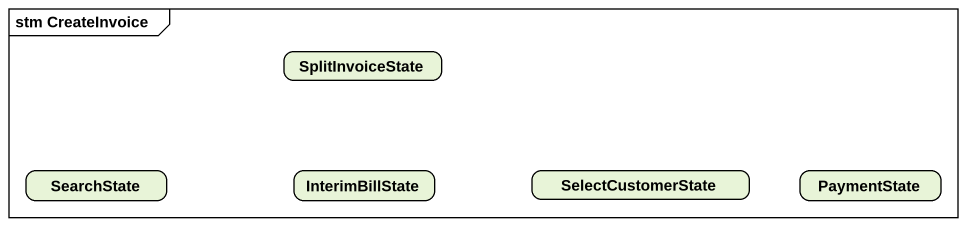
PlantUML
@startuml
mainframe stm CreateInvoice
hide empty description
state SplitInvoiceState
state SearchState
state InterimBillState
state SelectCustomerState
state PaymentState
@enduml
